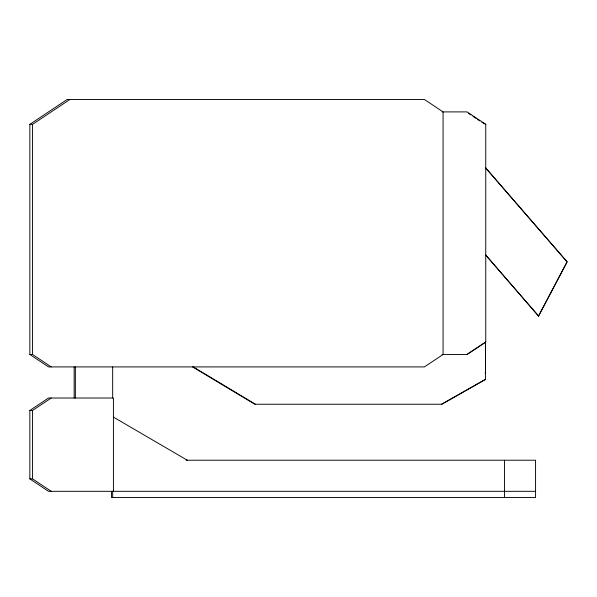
<?xml version="1.0" encoding="UTF-8"?>
<svg xmlns="http://www.w3.org/2000/svg" width="597" height="597" viewBox="0 0 597 597"><rect width="100%" height="100%" fill="white"/><g stroke="black" fill="none" stroke-linecap="round" stroke-linejoin="round"><path stroke-width="0.9" d="M485.57 254.964L538.516 316.082L566.59 262.732M538.516 316.082L567.15 261.911L485.704 167.884M29.85 124.34L67.17 99.468L424.415 99.468L443.078 111.9L443.078 354.476L424.415 366.916L48.506 366.916L29.85 354.476L29.85 124.34L32.566 124.34L69.886 99.468M535.569 491.316L48.506 491.316L29.85 478.876L29.85 410.46L48.506 398.02L113.423 398.02L113.423 491.316M29.85 410.46L32.566 410.46L51.223 398.02M466.869 354.476L485.749 342.036L485.749 124.34L467.085 111.9L442.205 111.9M485.749 342.036L467.085 354.476L441.989 354.476M441.444 404.236L485.525 379.356L485.525 342.036M485.525 379.356L441.989 404.236L254.852 404.236L192.652 366.916M485.749 124.34L482.003 122.355M567.15 261.911L485.57 167.884M29.85 354.476L32.566 354.476L51.223 366.916M485.018 373.14L485.495 373.14L485.495 341.462M186.107 460.22L535.569 460.22L535.569 497.532L111.467 497.532L111.467 491.316M29.85 478.876L32.566 478.876L51.223 491.316M113.475 417.146L187.309 460.22M193.197 366.916L255.397 404.236M468.563 113.4L470.802 114.893M473.04 116.385L476.025 118.37M477.525 119.37L479.764 120.863M485.704 254.964L538.643 316.082M504.525 460.22L504.525 497.532M112.676 366.916L112.676 398.02M112.676 491.316L112.676 497.532M75.356 366.916L75.356 398.02M74.147 366.916L74.147 398.02M32.566 124.34L32.566 354.476M32.566 410.46L32.566 478.876"/></g></svg>
